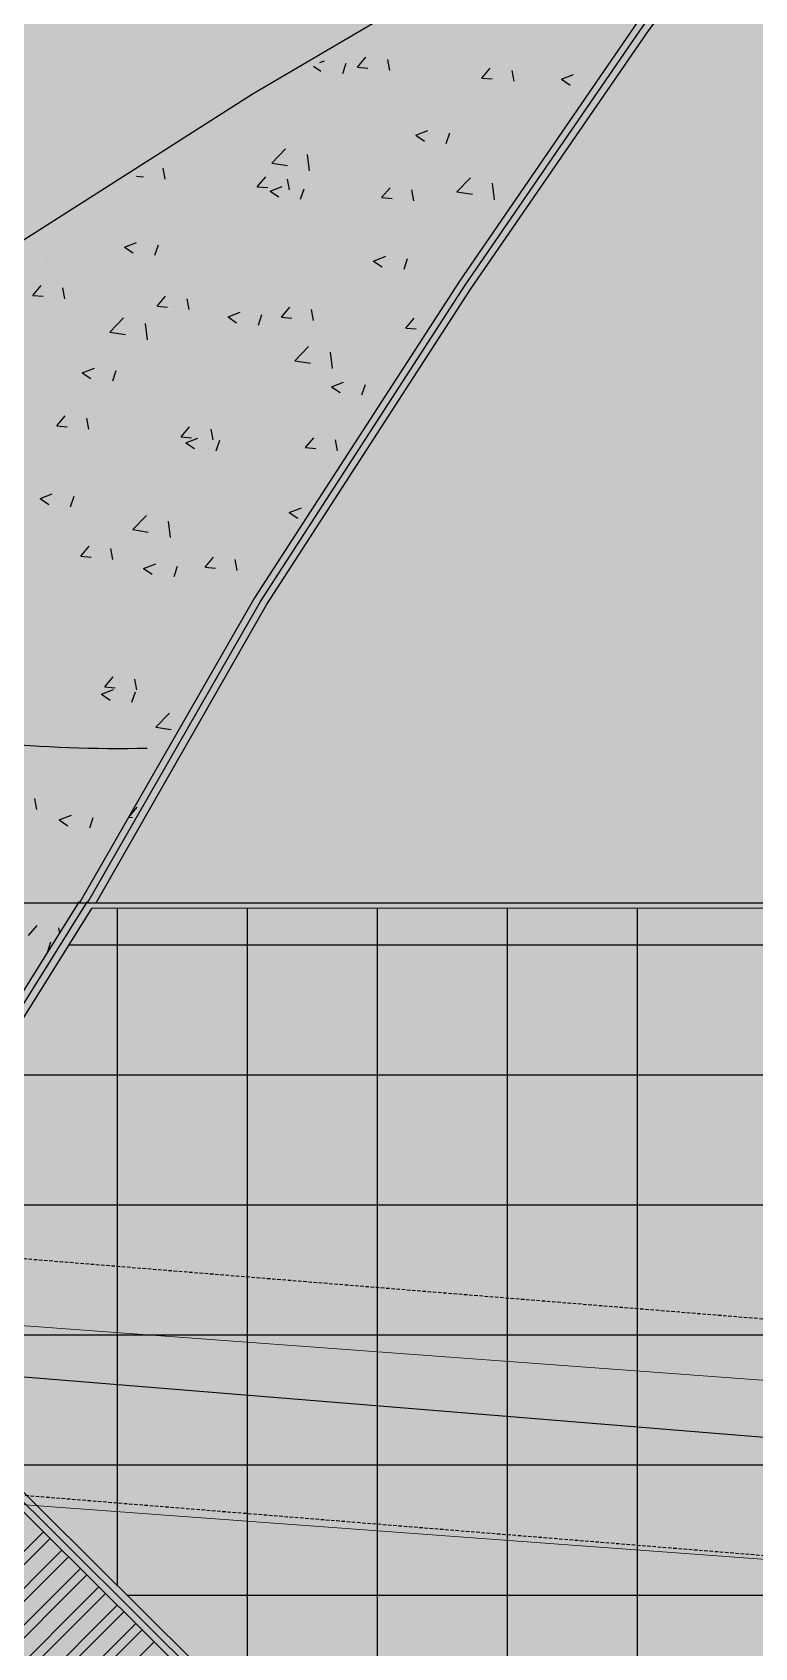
# Model space of a CAD drawing. Header units: millimetres. Extents: x 709 to 3952, y 378 to 2394.
# Drawn here: x 2631 to 2735.2, y 845 to 1077.9 of the extents above; entities that cross this region are included whole.
import ezdxf

# ---------------------------------------------------------------- set-up
doc = ezdxf.new("R2010")
doc.units = ezdxf.units.MM
doc.linetypes.add('DASHED', pattern=[0.75, 0.5, -0.25])
doc.layers.add('BAS', color=252, linetype='Continuous')
doc.layers.add('line', color=251, linetype='Continuous', lineweight=20)

# ---------------------------------------------------------------- blocks, each defined once
blk = doc.blocks.new('*X242')
at = {"color": 0}
for p, q in [((411294.57, 4018123.82), (411294.57, 4018123.82)), ((411295.71, 4018125.05), (411295.71, 4018125.05)), ((411272.92, 4018121.12), (411273.6, 4018121.38)), ((411276.24, 4018119.54), (411276.75, 4018121.05)), ((411278.38, 4018120.45), (411279.59, 4018121.89)), ((411281.13, 4018122.54), (411281.13, 4018122.54)), ((411281.94, 4018122.22), (411281.94, 4018122.22)), ((411283.01, 4018119.99), (411282.72, 4018121.55)), ((411272.02, 4018120.59), (411273.1, 4018119.87)), ((411278.2, 4018119.45), (411278.2, 4018119.45)), ((411278.39, 4018120.45), (411279.88, 4018120.32)), ((411291.54, 4018118.89), (411291.54, 4018118.89)), ((411296.32, 4018118.88), (411297.52, 4018120.32)), ((411296.32, 4018118.88), (411297.81, 4018118.75)), ((411300.94, 4018118.42), (411300.65, 4018119.98)), ((411303.41, 4018119.62), (411303.41, 4018119.62)), ((411307.78, 4018118.71), (411309.53, 4018119.38)), ((411307.78, 4018118.71), (411309.02, 4018117.87)), ((411309.67, 4018120.44), (411309.67, 4018120.44)), ((411270.12, 4018116.66), (411270.12, 4018116.66)), ((411278.16, 4018116.29), (411278.16, 4018116.29)), ((411287.63, 4018117.54), (411287.63, 4018117.54)), ((411304.89, 4018118.33), (411304.89, 4018118.33)), ((411307.25, 4018117.37), (411307.25, 4018117.37)), ((411271.9, 4018115.47), (411271.9, 4018115.47)), ((411281.64, 4018113.89), (411281.64, 4018113.89)), ((411283.47, 4018116.1), (411283.47, 4018116.1)), ((411294.27, 4018115.5), (411294.27, 4018115.5)), ((411296.81, 4018115.53), (411296.81, 4018115.53)), ((411268.8, 4018112.13), (411268.8, 4018112.13)), ((411255.82, 4018110.26), (411255.82, 4018110.26)), ((411286.77, 4018110.64), (411288.52, 4018111.32)), ((411286.78, 4018110.64), (411288.02, 4018109.8)), ((411291.16, 4018109.47), (411291.67, 4018110.99)), ((411294.68, 4018110.13), (411294.68, 4018110.13)), ((411296.84, 4018109.76), (411296.84, 4018109.76)), ((411303.1, 4018110.58), (411303.1, 4018110.58)), ((411259.88, 4018107.31), (411259.88, 4018107.31)), ((411266.03, 4018106.63), (411267.98, 4018108.66)), ((411271.44, 4018105.49), (411271.17, 4018107.87)), ((411280.1, 4018107.63), (411280.1, 4018107.63)), ((411281.05, 4018107.68), (411281.05, 4018107.68)), ((411293.96, 4018107.17), (411293.96, 4018107.17)), ((411246.5, 4018104.74), (411247.49, 4018104.65)), ((411250.61, 4018104.32), (411250.33, 4018105.89)), ((411263.92, 4018103.22), (411265.13, 4018104.65)), ((411265.32, 4018105.61), (411265.32, 4018105.61)), ((411265.52, 4018105.12), (411265.52, 4018105.12)), ((411266.03, 4018106.63), (411268.25, 4018106.28)), ((411271.58, 4018106.43), (411271.58, 4018106.43)), ((411273.22, 4018106.75), (411273.22, 4018106.75)), ((411281.33, 4018105.57), (411281.33, 4018105.57)), ((411286.57, 4018106.18), (411286.57, 4018106.18)), ((411292.71, 4018102.49), (411294.66, 4018104.52)), ((411299.91, 4018105.62), (411299.91, 4018105.62)), ((411300.67, 4018104.64), (411300.67, 4018104.64)), ((411249.53, 4018103.53), (411249.53, 4018103.53)), ((411250.94, 4018102.62), (411250.94, 4018102.62)), ((411263.92, 4018103.22), (411265.42, 4018103.09)), ((411265.77, 4018102.58), (411267.52, 4018103.25)), ((411265.77, 4018102.58), (411267.01, 4018101.74)), ((411268.55, 4018102.75), (411268.26, 4018104.32)), ((411268.5, 4018103.81), (411268.5, 4018103.81)), ((411270.16, 4018101.41), (411270.66, 4018102.92)), ((411281.85, 4018101.65), (411283.06, 4018103.08)), ((411286.48, 4018101.18), (411286.19, 4018102.75)), ((411292.71, 4018102.49), (411294.93, 4018102.14)), ((411298.13, 4018101.35), (411297.85, 4018103.73)), ((411242.89, 4018100.34), (411242.89, 4018100.34)), ((411255.51, 4018101.94), (411255.51, 4018101.94)), ((411281.86, 4018101.65), (411283.35, 4018101.52)), ((411286.09, 4018102.14), (411286.09, 4018102.14)), ((411290.26, 4018099.9), (411290.26, 4018099.9)), ((411296.52, 4018100.72), (411296.52, 4018100.72)), ((411271.51, 4018099.63), (411271.51, 4018099.63)), ((411274.47, 4018097.82), (411274.47, 4018097.82)), ((411293.66, 4018098.85), (411293.66, 4018098.85)), ((411244.76, 4018094.52), (411246.51, 4018095.19)), ((411256.93, 4018097.13), (411256.93, 4018097.13)), ((411258.75, 4018095.75), (411258.75, 4018095.75)), ((411265, 4018096.57), (411265, 4018096.57)), ((411268.19, 4018095.49), (411268.19, 4018095.49)), ((411281.03, 4018097.25), (411281.03, 4018097.25)), ((411241.66, 4018095.1), (411241.66, 4018095.1)), ((411242.35, 4018094.63), (411242.35, 4018094.63)), ((411242.96, 4018093.67), (411242.96, 4018093.67)), ((411244.76, 4018094.52), (411246.01, 4018093.68)), ((411249.15, 4018093.35), (411249.66, 4018094.86)), ((411255.01, 4018094.54), (411255.01, 4018094.54)), ((411255.21, 4018093.62), (411255.21, 4018093.62)), ((411268.35, 4018093.97), (411268.35, 4018093.97)), ((411280.69, 4018092.51), (411282.44, 4018093.19)), ((411281.7, 4018093.41), (411281.7, 4018093.41)), ((411285.08, 4018091.35), (411285.58, 4018092.86)), ((411233.49, 4018092.42), (411233.49, 4018092.42)), ((411233.59, 4018092.3), (411233.59, 4018092.3)), ((411242.58, 4018092.01), (411242.58, 4018092.01)), ((411246.93, 4018091.74), (411246.93, 4018091.74)), ((411260.28, 4018091.18), (411260.28, 4018091.18)), ((411273.63, 4018090.61), (411273.63, 4018090.61)), ((411280.69, 4018092.51), (411281.94, 4018091.67)), ((411281.06, 4018090.89), (411281.06, 4018090.89)), ((411289.94, 4018090.86), (411289.94, 4018090.86)), ((411231.53, 4018087.55), (411232.73, 4018088.99)), ((411236.15, 4018087.08), (411235.86, 4018088.65)), ((411266.48, 4018088.38), (411266.48, 4018088.38)), ((411280.73, 4018088.93), (411280.73, 4018088.93)), ((411283.68, 4018090.04), (411283.68, 4018090.04)), ((411286.97, 4018090.05), (411286.97, 4018090.05)), ((411231.53, 4018087.55), (411233.02, 4018087.42)), ((411249.46, 4018085.98), (411250.66, 4018087.42)), ((411249.46, 4018085.98), (411250.96, 4018085.85)), ((411251.9, 4018085.88), (411251.9, 4018085.88)), ((411252.17, 4018085.89), (411252.17, 4018085.89)), ((411254.08, 4018085.51), (411253.79, 4018087.08)), ((411258.43, 4018086.71), (411258.43, 4018086.71)), ((411267.39, 4018084.41), (411268.6, 4018085.85)), ((411267.89, 4018087.17), (411267.89, 4018087.17)), ((411267.9, 4018087.96), (411267.9, 4018087.96)), ((411236.38, 4018083.81), (411236.38, 4018083.81)), ((411242.28, 4018083.69), (411242.28, 4018083.69)), ((411242.66, 4018082.27), (411244.61, 4018084.3)), ((411254.91, 4018085.29), (411254.91, 4018085.29)), ((411259.69, 4018084.45), (411261.44, 4018085.12)), ((411259.69, 4018084.45), (411260.93, 4018083.61)), ((411264.07, 4018083.28), (411264.58, 4018084.79)), ((411267.39, 4018084.41), (411268.89, 4018084.28)), ((411272.02, 4018083.94), (411271.73, 4018085.51)), ((411285.32, 4018082.84), (411286.53, 4018084.28)), ((411236.69, 4018082.39), (411236.69, 4018082.39)), ((411237.32, 4018083.38), (411237.32, 4018083.38)), ((411242.66, 4018082.27), (411244.89, 4018081.93)), ((411248.08, 4018081.14), (411247.8, 4018083.51)), ((411250.03, 4018081.83), (411250.03, 4018081.83)), ((411263.38, 4018081.26), (411263.38, 4018081.26)), ((411285.32, 4018082.84), (411286.82, 4018082.71)), ((411269.34, 4018078.14), (411271.29, 4018080.17)), ((411274.76, 4018077), (411274.48, 4018079.38)), ((411276.73, 4018080.7), (411276.73, 4018080.7)), ((411277.11, 4018080.18), (411277.11, 4018080.18)), ((411280.42, 4018080.61), (411280.42, 4018080.61)), ((411283.37, 4018081), (411283.37, 4018081)), ((411238.68, 4018076.39), (411240.43, 4018077.06)), ((411243.07, 4018075.22), (411243.57, 4018076.73)), ((411251.85, 4018076.85), (411251.85, 4018076.85)), ((411254.6, 4018076.97), (411254.6, 4018076.97)), ((411261.32, 4018078.1), (411261.32, 4018078.1)), ((411267.59, 4018078.85), (411267.59, 4018078.85)), ((411269.34, 4018078.14), (411271.57, 4018077.79)), ((411238.68, 4018076.39), (411239.92, 4018075.55)), ((411241.97, 4018075.37), (411241.97, 4018075.37)), ((411245.59, 4018076.03), (411245.59, 4018076.03)), ((411274.61, 4018074.39), (411276.36, 4018075.06)), ((411274.61, 4018074.38), (411275.85, 4018073.55)), ((411279, 4018073.22), (411279.5, 4018074.73)), ((411280.03, 4018075.97), (411280.03, 4018075.97)), ((411265.45, 4018073.47), (411265.45, 4018073.47)), ((411280.12, 4018072.28), (411280.12, 4018072.28)), ((411231.82, 4018069.62), (411231.82, 4018069.62)), ((411235, 4018068.74), (411236.2, 4018070.18)), ((411239.62, 4018068.28), (411239.33, 4018069.84)), ((411250.87, 4018070.96), (411250.87, 4018070.96)), ((411267.28, 4018070.52), (411267.28, 4018070.52)), ((411270.53, 4018070.31), (411270.53, 4018070.31)), ((411276.79, 4018071.14), (411276.79, 4018071.14)), ((411235, 4018068.74), (411236.49, 4018068.61)), ((411236.29, 4018068.46), (411236.29, 4018068.46)), ((411245.17, 4018069.05), (411245.17, 4018069.05)), ((411252.93, 4018067.18), (411254.13, 4018068.61)), ((411254.3, 4018068.65), (411254.3, 4018068.65)), ((411254.74, 4018068.24), (411254.74, 4018068.24)), ((411257.55, 4018066.71), (411257.26, 4018068.28)), ((411258.51, 4018068.49), (411258.51, 4018068.49)), ((411271.44, 4018067.98), (411271.44, 4018067.98)), ((411271.86, 4018067.92), (411271.86, 4018067.92)), ((411237.09, 4018066.26), (411237.09, 4018066.26)), ((411239.02, 4018066.17), (411239.02, 4018066.17)), ((411241.67, 4018067.05), (411241.67, 4018067.05)), ((411245.27, 4018066.99), (411245.27, 4018066.99)), ((411250.44, 4018065.69), (411250.44, 4018065.69)), ((411252.93, 4018067.18), (411254.42, 4018067.04)), ((411253.6, 4018066.32), (411255.35, 4018066.99)), ((411253.6, 4018066.32), (411254.85, 4018065.48)), ((411256.86, 4018065.47), (411256.86, 4018065.47)), ((411257.99, 4018065.15), (411258.5, 4018066.66)), ((411263.78, 4018065.13), (411263.78, 4018065.13)), ((411270.86, 4018065.61), (411272.06, 4018067.04)), ((411270.86, 4018065.61), (411272.36, 4018065.48)), ((411275.48, 4018065.14), (411275.19, 4018066.71)), ((411242.28, 4018062.97), (411242.28, 4018062.97)), ((411253.99, 4018060.33), (411253.99, 4018060.33)), ((411263.95, 4018060.45), (411263.95, 4018060.45)), ((411266.98, 4018062.2), (411266.98, 4018062.2)), ((411270.21, 4018061.28), (411270.21, 4018061.28)), ((411232.6, 4018058.26), (411234.35, 4018058.93)), ((411232.6, 4018058.26), (411233.84, 4018057.42)), ((411236.98, 4018057.09), (411237.49, 4018058.6)), ((411241.37, 4018058.73), (411241.37, 4018058.73)), ((411248.17, 4018058.38), (411248.17, 4018058.38)), ((411232.44, 4018056.31), (411232.44, 4018056.31)), ((411238.7, 4018057.13), (411238.7, 4018057.13)), ((411240.19, 4018056.34), (411240.19, 4018056.34)), ((411245.98, 4018053.78), (411247.92, 4018055.81)), ((411253.54, 4018055.78), (411253.54, 4018055.78)), ((411266.41, 4018056.73), (411266.41, 4018056.73)), ((411268.53, 4018056.26), (411270.28, 4018056.93)), ((411268.53, 4018056.26), (411269.75, 4018055.43)), ((411245.98, 4018053.78), (411248.2, 4018053.44)), ((411251.39, 4018052.65), (411251.12, 4018055.02)), ((411251.83, 4018054.22), (411251.83, 4018054.22)), ((411266.67, 4018053.88), (411266.67, 4018053.88)), ((411266.88, 4018055.22), (411266.88, 4018055.22)), ((411237.25, 4018051.72), (411237.25, 4018051.72)), ((411238.47, 4018049.94), (411239.67, 4018051.38)), ((411243.09, 4018049.47), (411242.8, 4018051.04)), ((411253.69, 4018052), (411253.69, 4018052)), ((411263.64, 4018051.42), (411263.64, 4018051.42)), ((411238.47, 4018049.94), (411239.96, 4018049.81)), ((411241.06, 4018050.4), (411241.06, 4018050.4)), ((411247.52, 4018048.19), (411249.27, 4018048.87)), ((411256.4, 4018048.37), (411257.6, 4018049.81)), ((411257.38, 4018050.59), (411257.38, 4018050.59)), ((411261.02, 4018047.9), (411260.73, 4018049.47)), ((411232.12, 4018047.27), (411232.12, 4018047.27)), ((411241.59, 4018048.52), (411241.59, 4018048.52)), ((411247.52, 4018048.19), (411248.76, 4018047.35)), ((411251.91, 4018047.03), (411252.41, 4018048.54)), ((411256.4, 4018048.37), (411257.89, 4018048.24)), ((411235.32, 4018043.57), (411235.32, 4018043.57)), ((411240.76, 4018042.08), (411240.76, 4018042.08)), ((411248.67, 4018043.01), (411248.67, 4018043.01)), ((411253.39, 4018043.68), (411253.39, 4018043.68)), ((411240.6, 4018040.21), (411240.6, 4018040.21)), ((411250.8, 4018040.73), (411250.8, 4018040.73)), ((411250.8, 4018039.31), (411250.8, 4018039.31)), ((411253.94, 4018039.65), (411253.94, 4018039.65)), ((411257.06, 4018041.56), (411257.06, 4018041.56)), ((411235.01, 4018038.66), (411235.01, 4018038.66)), ((411236.22, 4018036.8), (411236.22, 4018036.8)), ((411253.08, 4018035.36), (411253.08, 4018035.36)), ((411240.45, 4018033.76), (411240.45, 4018033.76)), ((411241.93, 4018031.13), (411243.14, 4018032.57)), ((411256.79, 4018033.82), (411256.79, 4018033.82)), ((411241.44, 4018030.06), (411243.19, 4018030.74)), ((411241.44, 4018030.06), (411242.68, 4018029.22)), ((411241.94, 4018031.13), (411243.43, 4018031)), ((411242.21, 4018031.31), (411242.21, 4018031.31)), ((411243.7, 4018030.3), (411243.7, 4018030.3)), ((411244.22, 4018030.87), (411244.22, 4018030.87)), ((411245.82, 4018028.9), (411246.33, 4018030.41)), ((411246.56, 4018030.67), (411246.27, 4018032.23)), ((411250.48, 4018031.7), (411250.48, 4018031.7)), ((411240.15, 4018025.44), (411240.15, 4018025.44)), ((411249.29, 4018025.29), (411251.24, 4018027.32)), ((411252.78, 4018027.04), (411252.78, 4018027.04)), ((411249.29, 4018025.29), (411251.51, 4018024.95)), ((411237.65, 4018021.01), (411237.65, 4018021.01)), ((411243.91, 4018021.84), (411243.91, 4018021.84)), ((411237.17, 4018020.06), (411237.17, 4018020.06)), ((411238.83, 4018017.52), (411238.83, 4018017.52)), ((411239.85, 4018017.11), (411239.85, 4018017.11)), ((411232.1, 4018013.43), (411231.81, 4018015)), ((411244.1, 4018014.17), (411244.1, 4018014.17)), ((411245.4, 4018012.33), (411246.61, 4018013.77)), ((411235.35, 4018011.94), (411237.1, 4018012.61)), ((411235.36, 4018011.93), (411236.6, 4018011.1)), ((411237.33, 4018011.98), (411237.33, 4018011.98)), ((411239.74, 4018010.77), (411240.25, 4018012.28)), ((411245.4, 4018012.33), (411245.93, 4018012.28)), ((411239.54, 4018008.79), (411239.54, 4018008.79)), ((411233.85, 4018004.82), (411233.85, 4018004.82)), ((411236.14, 4018005.15), (411236.14, 4018005.15)), ((411240.22, 4018003.36), (411240.22, 4018003.36)), ((411239.24, 4018000.47), (411239.24, 4018000.47))]:
    blk.add_line(p, q, dxfattribs=at)
blk = doc.blocks.new('*X325')
at = {"color": 0}
for p, q in [((411243.75, 4017901.33), (411243.75, 4017998.97)), ((411262.5, 4017882.71), (411262.5, 4017998.97)), ((411281.25, 4017864.09), (411281.25, 4017998.97)), ((411300, 4017845.47), (411300, 4017998.97)), ((411318.75, 4017826.85), (411318.75, 4017998.97)), ((411236.74, 4017993.75), (411760.89, 4017993.75)), ((411225.01, 4017975), (411755.06, 4017975)), ((411213.28, 4017956.25), (411749.24, 4017956.25)), ((411207.32, 4017937.5), (411743.42, 4017937.5)), ((411226.2, 4017918.75), (411737.59, 4017918.75)), ((411245.08, 4017900), (411731.77, 4017900))]:
    blk.add_line(p, q, dxfattribs=at)
blk = doc.blocks.new('*X286')
at = {"color": 0}
for p, q in [((411023.44, 4017699.46), (411233.08, 4017909.1)), ((411022.4, 4017696.55), (411234.02, 4017908.17)), ((411019.23, 4017688.07), (411236.68, 4017905.53)), ((411020.39, 4017691.11), (411235.74, 4017906.46)), ((411015.66, 4017679.2), (411239.34, 4017902.89)), ((411016.97, 4017682.39), (411238.4, 4017903.82)), ((411011.62, 4017669.86), (411242, 4017900.24)), ((411013.11, 4017673.22), (411241.06, 4017901.18)), ((411007, 4017659.94), (411244.66, 4017897.6)), ((411008.71, 4017663.52), (411243.72, 4017898.53)), ((411001.65, 4017649.29), (411247.32, 4017894.96)), ((411003.64, 4017653.15), (411246.38, 4017895.89)), ((410997.69, 4017641.9), (411249.04, 4017893.25))]:
    blk.add_line(p, q, dxfattribs=at)
blk = doc.blocks.new('*X289')
at = {"color": 0}
for p, q in [((411230.94, 4017995.09), (411232.15, 4017996.53)), ((411235.42, 4017995.42), (411235.28, 4017996.19)), ((411233.64, 4017993.5), (411233.64, 4017993.5)), ((411233.66, 4017992.64), (411234.16, 4017994.15))]:
    blk.add_line(p, q, dxfattribs=at)
blk = doc.blocks.new('Ar15')
at = {"true_color": 0x843710, "transparency": 33554687}
h = blk.add_hatch(color=36, dxfattribs=at)
h.dxf.hatch_style = 1
h.paths.add_polyline_path([(1.29668, 0.3981), (1.22381, 0.3296), (1.49606, 0.05), (-4.5808, 0.05), (-4.30855, 0.3296), (-4.38142, 0.3981), (-4.76906, 0), (-4.38142, -0.3981), (-4.30855, -0.3296), (-4.5808, -0.05), (1.49606, -0.05), (1.22381, -0.3296), (1.29668, -0.3981), (1.68432, 0)])
at = {"layer": 'line', "lineweight": 0}
for p, q in [((1.49606, 0.05), (-4.5808, 0.05)), ((1.49606, -0.05), (-4.5808, -0.05))]:
    blk.add_line(p, q, dxfattribs=at)

msp = doc.modelspace()

# ---------------------------------------------------------------- hatches: boundary and pattern name
at = {"layer": 'BAS', "true_color": 0xc7c8ca, "transparency": 33554513}
h = msp.add_hatch(color=9, dxfattribs=at)
h.dxf.hatch_style = 1
h.paths.add_polyline_path([(735.07, 2394.13), (735.07, 400.97), (3218.5, 400.97), (3218.5, 2394.13)])
h.paths.add_polyline_path([(1826.32, 1353.24), (2408.56, 1353.24), (2408.56, 918.34), (1826.32, 918.34)], flags=16)

# ---------------------------------------------------------------- linework, layer by layer
at = {"layer": 'BAS'}
for p, q in [((2662.83, 1069.02), (2696.93, 1089.08)), ((2718.3, 1079.4), (2692.57, 1041.98)), ((2623.84, 1044.2), (2662.83, 1069.02)), ((2692.57, 1041.98), (2663.01, 996.32)), ((2601.15, 893.99, -15), (2637.79, 952.57, -15)), ((2601.99, 893.46, -15), (2638.95, 952.54, -15)), ((2879.56, 617.85, -15), (2601.99, 893.46, -15))]:
    msp.add_line(p, q, dxfattribs=at)
at = {"layer": 'BAS', "flags": 128}
for points in [[(2638.95, 952.35), (2663.88, 995.82), (2693.41, 1041.42), (2719.11, 1078.82), (2742.16, 1109.45), (2767.31, 1145.42), (2808.13, 1188.28), (2846.89, 1246.28), (2878.43, 1283.66), (2914.65, 1330.68), (2936.01, 1352.63), (2988.64, 1408.18), (3049.2, 1451.19), (3083.38, 1473.78), (3113.17, 1511.08), (3133.53, 1542.5), (3153.26, 1573.26), (3167.01, 1606.31), (3179.68, 1622.52), (3188.39, 1635.04)], [(2640.18, 952.38), (2664.74, 995.32), (2694.24, 1040.87), (2719.92, 1078.23), (2742.97, 1108.86), (2768.09, 1144.79), (2808.91, 1187.65), (2847.69, 1245.67), (2879.21, 1283.03), (2915.4, 1330.02), (2936.73, 1351.93), (2989.3, 1407.42), (3049.77, 1450.36), (3084.07, 1473.03), (3113.98, 1510.5), (3134.37, 1541.96), (3154.15, 1572.8), (3167.88, 1605.8), (3180.49, 1621.93), (3188.58, 1633.56)], [(2663.01, 996.32), (2637.79, 952.38)], [(2386.26, 952.38), (3205.14, 952.38)]]:
    msp.add_lwpolyline(points, dxfattribs=at)
msp.add_lwpolyline([(2647.53, 974.62, -0.029106), (2624.97, 975.46, -1.689052)], format="xyb", dxfattribs=at)
at = {"layer": 'BAS', "elevation": -15, "flags": 128}
msp.add_lwpolyline([(2880.26, 618.56), (2953.13, 547.03), (2951.06, 540.36), (3035.92, 545.57), (3162.02, 951.57), (2639.5, 951.54), (2603.27, 893.61)], close=True, dxfattribs=at)
at = {"layer": 'BAS', "linetype": 'DASHED', "elevation": -15, "flags": 128}
for points in [[(3178.52, 861.79), (3136.04, 864.55), (2958.39, 876.08), (2950.95, 876.66), (2802.13, 887.01), (2628.49, 901.13), (2621.8, 901.32), (1999.51, 948.62)], [(3125.67, 831.15), (2955.98, 842.17), (2948.46, 842.75), (2799.58, 853.11), (2625.73, 867.24), (2619.23, 867.41), (2383.5, 885.33)]]:
    msp.add_lwpolyline(points, dxfattribs=at)
at = {"layer": 'BAS', "elevation": -15, "flags": 128}
for points in [[(2950.86, 546.46), (2878.85, 617.14), (2602.42, 891.62)], [(2950.77, 859.63), (2800.85, 870.06), (2626.81, 884.21)]]:
    msp.add_lwpolyline(points, dxfattribs=at)

# ---------------------------------------------------------------- block references
at = {"layer": 'BAS'}
for name, p in [('*X242', (-408600.49, -4017047.62)), ('*X289', (-408600.49, -4017047.43, -15)), ('*X325', (-408600.49, -4017047.43, -15)), ('*X286', (-408600.49, -4017047.43, -15))]:
    msp.add_blockref(name, p, dxfattribs=at)
at = {"layer": 'line', "xscale": 257.1407973667866, "yscale": 257.1407973667866, "zscale": 257.1407973667866, "rotation": 175.7878967370725}
msp.add_blockref('Ar15', (1722.58, 945.3), dxfattribs=at)

doc.saveas('drawing.dxf')
